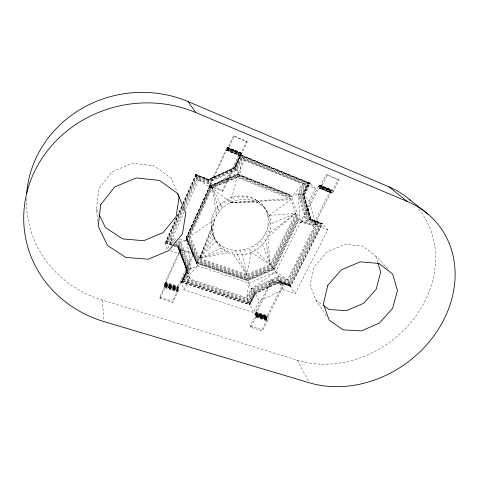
<?xml version="1.0" encoding="UTF-8"?>
<svg xmlns="http://www.w3.org/2000/svg" width="479" height="479" viewBox="0 0 479 479"><rect width="100%" height="100%" fill="white"/><g stroke="black" fill="none" stroke-linecap="round" stroke-linejoin="round"><path stroke-width="0.36" stroke-dasharray="2.4 1.8" d="M214.023 237.327C226.753 260.792 265.564 249.948 267.995 224.573C272.126 198.372 237.111 186.708 220.484 204.365C201.791 219.598 213.55 253.996 237.56 254.588C261.127 257.391 281.43 226.902 264.606 207.952M267.839 316.823L268.264 318.421L267.941 320.229L255.307 316.08L266.959 319.792L255.343 315.948L254.936 314.44L255.277 312.637L271.306 280.449L282.939 284.484L283.64 285.64L267.845 316.805L255.277 312.637M289.55 195.055L289.849 194.719L291.442 196.606L300.417 222.454L275.718 271.803L251.194 288.921L246.781 297.854L253.457 312.464L259.139 301.087L283.526 289.675L295.094 293.663L327.84 229.86L322.092 223.585L319.02 223.567L315.416 224.519L300.417 222.454L298.453 219.849L296.04 214.55L289.55 195.055L237.752 174.494L230.477 202.551C223.316 206.096 217.484 212.239 214.622 219.729L199.515 258.181C197.659 260.157 195.612 263.133 197.737 265.773L248.858 283.221L275.718 271.803L287.538 279.502L290.49 286.232L295.094 293.663M266.965 319.697L266.528 318.218L267.025 315.972L282.939 284.484M253.457 312.464L183.936 289.753L181.613 282.394L182.834 280.413L186.774 277.856L191.091 268.557L186.846 240.47L210.838 188.025L239.62 176.062L241.823 159.375L240.572 154.825L244.47 159.782L315.362 188.576L309.129 201.048L316.17 225.352L327.84 229.86M164.566 286.484L159.711 297.13L160.022 298.375L172.817 302.447L178.05 291.016L178.338 287.52L193.648 254.451L193.223 253.349L180.421 248.906L165.243 282.155L164.399 285.328L164.578 286.442L177.35 290.615L164.572 286.46M177.356 290.573L177.17 289.094L177.775 286.771L193.223 253.349M267.941 320.229L262.552 331.007L250.906 327.301L256.109 316.9L256.618 314.625L256.211 313.134L267.827 316.942L256.211 313.074L271.97 281.592L271.306 280.449M160.022 298.375L165.237 286.849L165.572 283.352L180.805 250.002L180.421 248.906M212.718 215.945L214.622 219.729L190.133 236.219L187.558 236.758L186.145 237.686L196.809 263.133L247.511 280.502L274.12 269.198L278.299 276.263L279.281 282.55L283.526 289.675M97.698 221.286L96.489 209.107L98.812 188.624L111.99 171.757L132.39 163.375L154.172 165.824L171.237 178.2L176.871 191.51M184.277 211.754L167.195 249.619L165.153 242.901L166.135 241.326L170.572 238.494L177.966 239.392M267.168 211.586L264.576 208.096L261.378 205.09L257.66 202.647L230.477 202.551L209.76 185.954L186.056 237.859L197.737 265.773L186.774 277.856L246.781 297.854L248.858 283.221L247.338 279.898L246.823 274.539L251.158 252.361L248.846 248.272M183.936 289.753L189.48 277.844L177.943 247.116L178.559 245.23L180.912 242.117L186.846 240.47L178.709 239.482M234.746 167.716L240.697 154.873L234.746 167.716L238.362 172.895L211.844 185.08L198.617 179.972L195.779 174.542L208.772 179.637L211.844 185.08M189.48 277.844L187.067 270.312L178.014 246.571L173.111 244.871M171.889 245.242L165.153 242.901L165.267 242.446M177.344 290.633L172.464 301.195L172.817 302.447M214.622 219.729L213.377 224.16L199.515 258.181L246.823 274.539L270.132 264.642L295.591 213.383L269.102 215.466L266.522 211.79M315.362 188.576L309.997 183.122L307.68 182.978L304.189 183.744L302.92 184.17L298.112 193.905L300.417 222.454L306.105 220.927L309.242 219.232L320.074 223.436L322.367 223.693L290.49 286.232L290.154 285.574L279.167 282.293L255.205 293.489L249.679 304.632L181.625 282.161L187.157 270.12C190.115 267.743 194.636 268.186 197.737 265.773M266.941 319.834L261.929 329.726L262.552 331.007M240.542 154.998L240.59 155.388L308.171 182.942L303.111 194.875L310.206 219.095L320.559 223.418L309.242 219.232L301.98 194.492L307.68 182.978L240.65 155.663L235.063 167.728L208.221 180.044L196.001 175.308L195.761 174.53L182.673 203.88M248.817 302.686L254.109 292.01L278.676 280.532L289.555 284.328L278.856 281.329L254.618 292.651L249.2 303.566L248.817 302.686L182.505 280.736L187.289 269.934L178.104 246.266L173.236 244.577M165.153 242.901L176.937 216.496M177.182 216.107L182.403 204.323M181.93 206.156L166.135 241.326L172.937 243.697M183.146 203.449L195.905 175.045L208.287 179.853L234.92 167.626L240.59 155.388M181.996 206.467L166.476 241.021L174.53 243.829M183.218 203.761L196.001 175.308L197.402 178.93L210.838 188.025L237.105 169.536L241.823 159.375L302.92 184.17L291.442 196.606L237.482 175.194L210.592 186.367L187.558 236.758L197.743 260.498L246.936 277.431L272.114 266.737L296.974 216.813M182.23 207.162L167.297 240.386L173.5 242.548M183.445 204.449L196.246 175.973L208.096 180.565L235.428 168.021L240.835 156.358L306.608 183.14L301.093 194.276L308.506 219.49L319.02 223.567L288.897 282.832L278.467 279.191L253.217 290.981L248.17 301.177L183.613 279.76L188.546 269.12L179.014 244.476L176.254 243.512M182.571 207.94L168.273 239.739L176.038 242.452M183.786 205.234L196.57 176.817L207.988 181.242L235.902 168.428L241.099 157.226L305.428 183.397L300.135 194.103L307.722 219.861L317.864 223.795L288.436 281.742L278.371 278.227L252.565 290.28L247.709 300.088L184.553 279.101L189.301 268.875L179.565 243.685L176.745 242.697M182.858 209.137L169.374 239.099L176.823 241.709M184.086 206.413L196.959 177.811L207.904 182.05L236.464 168.937L241.428 158.244L304.189 183.744L299.13 193.977L306.913 220.346L316.655 224.112L287.975 280.622L278.311 277.239L251.882 289.585L247.242 298.968L185.618 278.461L190.157 268.683L180.206 242.895L177.499 241.943M183.984 208.712L170.572 238.494L175.398 240.183M184.289 208.036L197.402 178.93L207.85 182.966L210.838 188.025L209.76 185.954L238.153 174.158L289.849 194.719M185.499 209.048L198.617 179.972M239.53 155.406L222.879 191.307L209.904 186.313L209.407 185.415L226.801 147.801L227.591 147.328L241.021 153.094M209.85 185.912L186.008 238.219L196.833 263.366L247.607 280.754L274.275 269.426L298.776 220.364M246.583 141.173L241.063 153.07L227.944 147.742L233.483 135.713L246.583 141.173L247.224 141.928L241.494 154.262L240.284 155.777L226.429 150.137L186.672 237.189L197.168 261.612L247.104 278.766L273 267.761L297.651 218.31M226.848 150.508L228.369 148.903L234.075 136.461L233.483 135.713M228.351 198.971L230.477 202.551L290.448 198.611L237.105 177.535L212.293 187.852L190.133 236.219L199.515 258.181L228.806 252.631L226.765 248.511M322.092 223.585L310.727 219.172L303.949 195.312L309.997 183.122L308.626 182.924L303.111 194.875L298.112 193.905L291.442 196.606M222.879 191.307L222.34 190.397L239.087 154.232L240.638 152.669M316.17 225.352L311.134 219.376L304.147 195.468L310.218 183.235L240.572 154.825L234.674 167.554L237.105 169.536L239.62 176.062L238.356 174.266L237.752 174.494M181.625 282.161L187.289 269.934M234.698 167.62L240.626 154.819M182.505 280.736L187.678 269.581L178.374 245.595L173.614 243.937M238.362 172.895L244.47 159.782M308.171 182.942L302.387 194.612L309.584 219.154L310.727 219.172L322.589 223.825L290.639 286.496L279.281 282.55L255.355 293.729L249.804 304.901L181.613 282.394L187.026 270.707L177.954 247.35L172.566 245.476M309.039 182.936L303.111 194.875L304.147 195.468L309.129 201.048M249.679 304.632L249.373 303.955L254.84 292.95L278.952 281.682L290.154 285.574L321.774 223.501M290.154 285.574L289.765 284.777L321.002 223.418L310.206 219.095L321.409 223.448L310.482 219.119L303.429 195.019L309.404 182.972L226.076 148.927M296.04 214.55L270.803 265.324L246.829 275.503L198.851 258.941L189.187 236.345L211.652 187.259L237.201 176.637L290.124 197.582M296.501 215.706L271.467 266.031L246.865 276.479L198.252 259.726L188.319 236.524L211.077 186.762L237.333 175.853L289.867 196.659M297.429 217.837L272.719 267.432L247.044 278.335L197.33 261.253L186.93 237.033L210.209 186.086L237.656 174.685L289.573 195.288M196.833 263.366L186.056 237.859L186.277 237.512L196.929 262.282L247.254 279.544L273.509 268.39L298.07 219.154M274.275 269.426L273.94 268.953L298.453 219.849M338.18 179.326L339.102 180.176L333.462 191.289L332.109 192.953L330.75 192.66L313.715 226.28L301.95 221.753L301.171 220.777L318.313 186.553L319.391 185.319L320.104 185.175L332.498 190.48L338.18 179.326L326.325 174.386L320.702 185.601L320.104 185.175M301.95 221.753L318.972 187.798L331.6 193.121M250.906 327.301L250.319 326.025L255.307 316.08M319.547 188.259L320.529 187.912L321.343 186.876L327.211 175.224L326.325 174.386M313.715 226.28L312.901 225.298L330.097 191.361L331.193 190.145L331.917 190.007M289.963 285.191L278.856 281.329L289.765 284.777L289.34 283.849L320.074 223.436M249.535 304.315L255.205 293.489L251.194 288.921L248.858 283.221M181.822 281.634L249.373 303.955L255.205 293.489L259.139 301.087M196.857 262.588L247.338 279.898L273.737 268.677L274.12 269.198L270.132 264.642L267.929 236.961L295.591 213.383L270.821 223.974L268.234 220.208M227.962 147.742L227.591 147.328M295.591 213.383L269.599 232.746L267.037 228.89M269.102 215.466L290.825 199.731L230.477 202.551C238.943 198.48 249.278 198.198 257.66 202.647L255.199 199.102M320.649 185.648L332.51 190.468M251.194 288.921L278.299 276.263L287.538 279.502L315.416 224.519L306.105 220.927L298.112 193.905M237.105 169.536L207.85 182.966L208.521 179.529L234.692 167.524L208.443 179.589L195.761 174.578M209.802 186.133L238.356 174.266M208.605 179.517L195.785 174.679L208.772 179.637M240.093 155.849L239.542 155.4M26.435 198.438A113.475 106.23 -9.9 0 0 102.195 300.046L297.291 360.214A101.554 86.489 -36.6 0 0 412.557 320.391A101.554 86.489 -36.6 0 0 418.263 208.479M159.711 297.13L172.464 301.195M250.319 326.025L261.929 329.726M164.866 287.783L177.679 291.945M255.912 317.332L267.575 321.116M290.328 285.921L279.167 282.293L290.49 286.232M165.71 284.269L178.499 288.442M256.552 313.919L268.186 317.715M164.59 284.053L177.32 288.208M255.032 313.565L266.617 317.349M165.716 284.592L178.511 288.765M256.606 314.248L268.246 318.044M164.495 284.514L177.23 288.669M254.96 314.014L266.552 317.799M165.686 284.975L178.487 289.148M256.618 314.625L268.264 318.421M164.429 284.945L177.17 289.094M254.936 314.44L266.528 318.218M165.62 285.406L178.428 289.579M256.594 315.05L268.246 318.846M164.399 285.328L177.146 289.478M254.948 314.817L266.546 318.595M165.518 285.873L178.332 290.046M256.528 315.499L268.18 319.295M164.405 285.652L177.158 289.807M255.002 315.14L266.605 318.918M165.393 286.358L178.206 290.531M256.421 315.972L268.078 319.762M164.537 286.574L178.05 291.016M165.057 287.328L177.877 291.495M256.109 316.9L267.767 320.685M165.243 282.155L177.966 286.322M255.636 311.751L267.222 315.547M165.051 282.61L177.775 286.771M255.445 312.182L267.025 315.972M164.878 283.089L178.338 287.52M165.542 283.442L178.296 287.687L165.53 283.514M164.722 283.574L177.446 287.729M255.133 313.104L266.719 316.888M182.23 281.047L249.014 303.141L249.373 303.955M170.632 250.804L180.26 254.121M180.805 250.002L193.648 254.451M271.97 281.592L283.64 285.64M175.2 244.062L178.559 245.23L187.93 269.414L182.834 280.413L248.607 302.207L253.828 291.675L278.598 280.107L289.34 283.849M165.596 241.913L172.542 244.332M172.41 244.625L165.405 242.188L165.183 242.685L171.895 245.014M172.566 245.248L177.943 247.116L187.067 270.312L181.697 281.903L187.157 270.12L178.014 246.571M178.158 241.153L180.912 242.117L191.091 268.557M209.407 185.415L222.34 190.397M301.171 220.777L312.901 225.298M237.943 174.236L289.567 194.737M311.134 219.376L310.727 219.172L303.429 195.019M309.727 183.032L310.218 183.235M308.626 182.924L240.548 154.885M227.639 150.041L240.745 155.382M320.529 187.912L332.39 192.744M227.405 150.28L240.506 155.621M320.253 188.121L332.109 192.953M226.417 150.161L240.284 155.777M331.845 193.079L318.936 187.846L330.738 192.684M226.405 150.184L239.458 155.501M227.429 147.316L240.476 152.651M319.888 185.139L331.702 189.971M227.244 147.394L241.111 152.993M319.655 185.187L332.564 190.403M227.034 147.556L240.063 152.885M319.391 185.319L331.193 190.145M228.603 148.43L241.727 153.789M321.589 186.433L333.462 191.289M226.801 147.801L239.823 153.124M319.122 185.529L330.917 190.349M226.561 148.119L239.578 153.436M318.846 185.81L330.636 190.624M228.369 148.903L241.494 154.262M321.343 186.876L333.216 191.726M226.316 148.496L239.332 153.807M318.577 186.157L330.36 190.965M228.13 149.34L241.242 154.693M321.08 187.277L332.953 192.121M318.313 186.553L332.671 192.468M234.075 136.461L247.224 141.928M327.211 175.224L339.102 180.176M251.158 252.361L270.132 264.642L265.6 240.913L263.097 236.961M388.068 269.204L375.895 256.283L362.801 246.05L344.808 244.422L326.912 252.038L314.2 266.761L310.17 284.382L315.727 299.998L323.02 305.189M273.509 268.39L273.94 268.953M262.037 204.497L264.576 208.096M258.876 201.515L261.378 205.09M267.737 215.915L270.33 219.627M251.11 197.312L253.517 200.845M267.995 224.573L270.575 228.381M246.697 196.21L249.056 199.731M315.727 299.998L327.079 316.996M239.937 250.409L242.146 254.529L246.823 274.539L233.075 253.954L230.98 249.822M242.099 195.815L244.398 199.342M265.39 233.051L267.929 236.961M237.416 196.156L239.662 199.689M260.217 240.518L262.684 244.512L270.132 264.642L255.367 250.301L253.002 246.242M232.794 197.216L234.979 200.767M256.822 243.637L259.241 247.667M224.214 201.378L226.28 204.988M220.484 204.365L222.501 208.012L212.293 187.852L216.592 215.49L214.658 211.754M244.458 249.673L246.715 253.78M217.268 207.856L219.244 211.544L212.293 187.852M297.291 360.214L308.596 381.482M235.411 250.457L246.823 274.539M211.49 220.322L213.377 224.16C212.311 229.98 213.137 236.099 215.921 241.344L199.515 258.181L224.861 250.661L222.861 246.553M211.011 224.765L212.886 228.651L199.515 258.181L221.334 248.074L219.376 243.997M96.489 209.107L98.704 213.694M211.287 229.16L213.161 233.087L199.515 258.181L214.185 237.356L212.299 233.381M216.406 240.895L218.328 244.943M177.943 247.116L187.026 270.509M375.895 256.283L377.769 262.48M303.949 195.312L310.943 219.256M102.195 300.046L104.147 321.637"/><path stroke-width="0.72" d="M179.122 196.833L176.074 216.652L163.159 232.596L143.742 240.709L122.684 238.913L105.356 227.471L99.339 215.011M195.767 112.535L407.12 201.384A107.116 89.735 -36.3 0 1 442.5 322.217A107.116 89.735 -36.3 0 1 309.278 382.775L104.147 321.637A120.391 111.613 -11.6 0 1 32.823 175.176A120.391 111.613 -11.6 0 1 195.767 112.535L188.175 101.638A113.475 106.23 -9.9 0 0 26.698 193.378M188.175 101.638L388.984 186.852A101.554 86.489 -36.6 0 1 410.79 200.677M323.63 305.62L329.097 309.518L346.61 310.643L363.741 303.255L376.177 289.25L380.685 272.12L377.979 263.169M409.156 199.246L428.148 214.257M388.984 186.852L407.12 201.384M177.715 193.504L178.841 196.168M100.686 204.731L98.195 226.298L107.577 245.553L125.917 257.468L148.215 259.217L168.782 250.589L182.493 233.782L185.792 212.945L177.511 193.384L159.471 180.433L136.365 177.954L114.697 186.888L100.686 204.731M327.786 285.388L323.409 303.8L329.109 320.032L343.048 329.839L361.394 330.881L379.416 323.074L392.582 308.404L397.486 290.531L392.63 274.048L379.009 263.45L360.136 261.863L341.27 269.928L327.786 285.388"/></g></svg>
